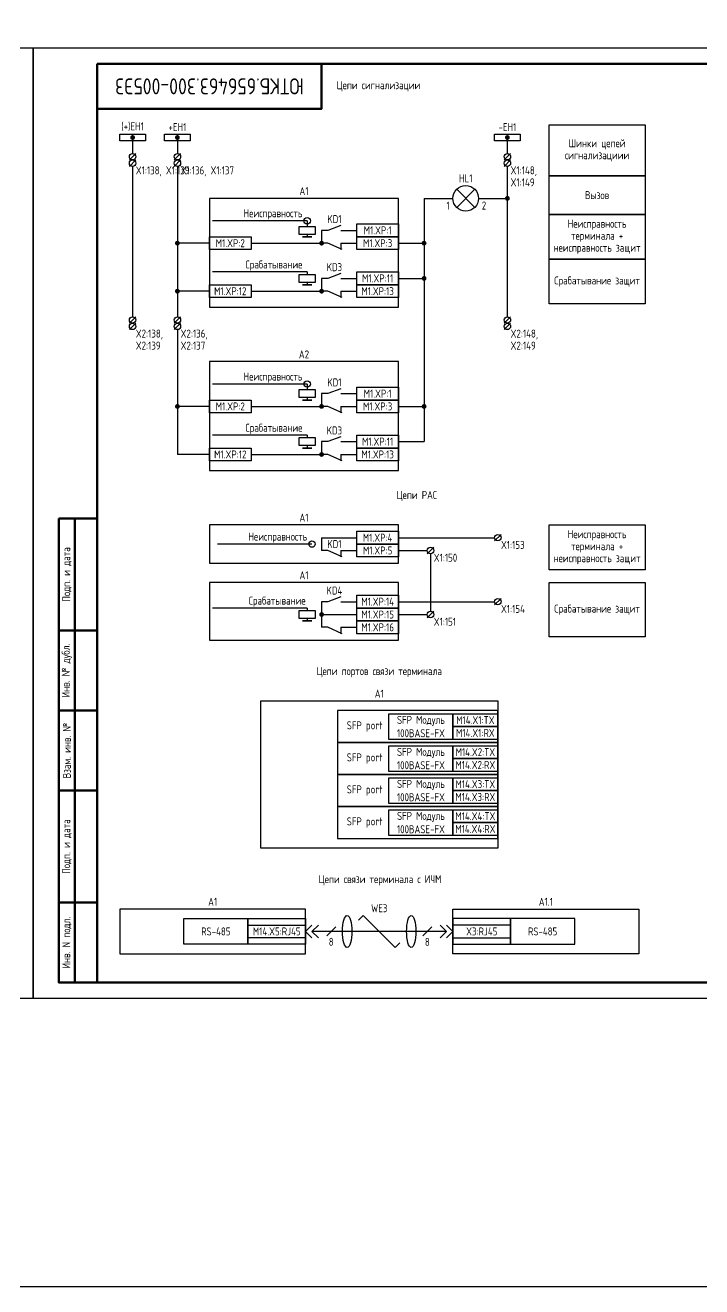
# Model space of a CAD drawing. Header units: millimetres. Extents: x -1102 to 3953, y -90 to 618.
# Drawn here: x 837.5 to 1048.7, y -90 to 304.1 of the extents above; entities that cross this region are included whole.
import ezdxf

# ---------------------------------------------------------------- set-up
doc = ezdxf.new("R2010")
doc.units = ezdxf.units.MM
doc.styles.add('Gost_type_A', font='GOST_A.TTF')

# ---------------------------------------------------------------- blocks, each defined once
blk = doc.blocks.new('Формат_А3')
blk.add_lwpolyline([(-420, 297), (0, 297), (0, 0), (-420, 0)], close=True)
at = {"lineweight": 50}
blk.add_lwpolyline([(-400, 292), (-5, 292), (-5, 5), (-400, 5)], close=True, dxfattribs=at)
blk = doc.blocks.new('Штамп угловой верхний')
at = {"lineweight": 50}
blk.add_lwpolyline([(0, 0), (70, 0), (70, -14), (0, -14)], close=True, dxfattribs=at)
blk = doc.blocks.new('Штамп левый нижний')
at = {"lineweight": 50}
for points in [[(-12, 145), (-7, 145), (-7, 110), (-12, 110)], [(-7, 145), (0, 145), (0, 110), (-7, 110)], [(-12, 110), (-7, 110), (-7, 85), (-12, 85)], [(-7, 110), (0, 110), (0, 85), (-7, 85)], [(-12, 85), (-7, 85), (-7, 60), (-12, 60)], [(-7, 85), (0, 85), (0, 60), (-7, 60)], [(-12, 60), (-7, 60), (-7, 25), (-12, 25)], [(-7, 60), (0, 60), (0, 25), (-7, 25)], [(-12, 25), (-7, 25), (-7, 0), (-12, 0)], [(-7, 25), (0, 25), (0, 0), (-7, 0)]]:
    blk.add_lwpolyline(points, close=True, dxfattribs=at)
at = {"char_height": 2.5, "attachment_point": 5, "rotation": 90, "style": 'Gost_type_A'}
for s, insert, width in [('Подп. и дата', (-9.5, 127.5), 35), ('Инв. № дубл.', (-9.5, 97.5), 25), ('Взам. инв. №', (-9.5, 72.5), 25), ('Подп. и дата', (-9.5, 42.5), 35), ('Инв. N подл.', (-9.5, 12.5), 25)]:
    blk.add_mtext(s, dxfattribs=dict(at, insert=insert, width=width))
blk = doc.blocks.new('POINT')
at = {"const_width": 0.75}
blk.add_lwpolyline([(-0.375, 0, 1), (0.375, 0, 1)], format="xyb", close=True, dxfattribs=at)
blk = doc.blocks.new('Шинка')
blk.add_lwpolyline([(-4, 1), (4, 1), (4, -1), (-4, -1)], close=True)
blk.add_blockref('POINT', (0, 0))

msp = doc.modelspace()

# ---------------------------------------------------------------- linework, layer by layer
for p, q in [((871, 268), (871, 264)), ((885, 269), (885, 264)), ((988, 264), (988, 269)), ((872, 264), (870, 262)), ((872, 262), (870, 260)), ((886, 264), (884, 262)), ((886, 262), (884, 260)), ((989, 264), (987, 262)), ((989, 262), (987, 260)), ((988, 262), (988, 262.01)), ((988, 262), (988, 262.01)), ((871, 260), (871, 213)), ((885, 260), (885, 213)), ((988, 213), (988, 260)), ((972.17, 252.83), (977.83, 247.17)), ((977.83, 252.83), (972.17, 247.17)), ((962, 250), (971, 250)), ((962, 250), (962, 225)), ((979, 250), (988, 250)), ((925.5, 243), (896, 243)), ((925.5, 243), (925.5, 241.25)), ((925.5, 238.75), (925.5, 238)), ((895, 236), (885, 236)), ((936, 236), (936, 234)), ((954, 236), (962, 236)), ((925.5, 227), (896, 227)), ((925.5, 227), (925.5, 226.25)), ((954, 225), (962, 225)), ((962, 225), (962, 174)), ((895, 221), (885, 221)), ((925.5, 223.75), (925.5, 223)), ((936, 221), (936, 219)), ((872, 213), (870, 211)), ((886, 213), (884, 211)), ((989, 213), (987, 211)), ((872, 211), (870, 209)), ((886, 211), (884, 209)), ((885, 209), (885, 170)), ((989, 211), (987, 209)), ((988, 210.99), (988, 211)), ((988, 210.99), (988, 211)), ((925.5, 192), (896, 192)), ((925.5, 192), (925.5, 190.25)), ((925.5, 187.75), (925.5, 187)), ((895, 185), (885, 185)), ((936, 185), (936, 183)), ((954, 185), (962, 185)), ((925.5, 176), (896, 176)), ((925.5, 176), (925.5, 175.25)), ((954, 174), (962, 174)), ((895, 170), (885, 170)), ((925.5, 172.75), (925.5, 172)), ((936, 170), (936, 168)), ((927, 142), (897.5, 142)), ((930, 144), (930, 140)), ((954, 144), (984, 144)), ((986.01, 145), (984.01, 143)), ((936, 140), (936, 138)), ((954, 140), (963, 140)), ((965, 141), (963, 139)), ((964, 139), (964, 121)), ((954, 124), (984, 124)), ((986.01, 125), (984.01, 123)), ((925.5, 122), (896, 122)), ((925.5, 122), (925.5, 121.25)), ((925.5, 118.75), (925.5, 118)), ((954, 120), (963, 120)), ((965, 121), (963, 119)), ((936, 116), (936, 114)), ((941.53, 24.53), (943, 26)), ((943, 26), (953, 16)), ((925, 21), (927, 23)), ((925, 21), (927, 23)), ((925, 21), (927, 19)), ((925, 21), (927, 19)), ((927, 21), (929, 23)), ((927, 21), (929, 23)), ((969, 21), (927, 21)), ((927, 21), (929, 19)), ((927, 21), (929, 19)), ((934.41, 22.41), (931.59, 19.59)), ((964.41, 22.41), (961.59, 19.59)), ((969, 21), (967, 23)), ((969, 21), (967, 23)), ((969, 21), (967, 19)), ((969, 21), (967, 19)), ((971, 21), (969, 23)), ((971, 21), (969, 23)), ((971, 21), (969, 19)), ((971, 21), (969, 19)), ((953, 16), (954.41, 17.41))]:
    msp.add_line(p, q)
at = {"ltscale": 4.32}
for p, q in [((936, 241.5), (932, 240)), ((936.39, 234), (932, 236)), ((936, 226.5), (932, 225)), ((936.39, 219), (932, 221)), ((936, 190.5), (932, 189)), ((936.39, 183), (932, 185)), ((936, 175.5), (932, 174)), ((936.39, 168), (932, 170)), ((936.39, 138), (932, 140)), ((936, 125.5), (932, 124)), ((936.39, 114), (932, 116))]:
    msp.add_line(p, q, dxfattribs=at)
at = {"ltscale": 1.08}
for p, q in [((932, 240), (930, 240)), ((930, 240), (930, 236)), ((936, 240), (941, 240)), ((908, 236), (930, 236)), ((932, 236), (930, 236)), ((936, 236), (941, 236)), ((932, 225), (930, 225)), ((930, 225), (930, 221)), ((936, 225), (941, 225)), ((908, 221), (930, 221)), ((932, 221), (930, 221)), ((936, 221), (941, 221)), ((932, 189), (930, 189)), ((930, 189), (930, 185)), ((936, 189), (941, 189)), ((908, 185), (930, 185)), ((932, 185), (930, 185)), ((936, 185), (941, 185)), ((932, 174), (930, 174)), ((930, 174), (930, 170)), ((936, 174), (941, 174)), ((908, 170), (930, 170)), ((932, 170), (930, 170)), ((936, 170), (941, 170)), ((930, 144), (941, 144)), ((932, 140), (930, 140)), ((936, 140), (941, 140)), ((932, 124), (930, 124)), ((930, 124), (930, 116)), ((936, 124), (941, 124)), ((930, 120), (941, 120)), ((932, 116), (930, 116)), ((936, 116), (941, 116))]:
    msp.add_line(p, q, dxfattribs=at)
for points in [[(-1102, 618), (3953, 618), (3953, -90), (-1102, -90)], [(1031, 257), (1001, 257), (1001, 273), (1031, 273)], [(1031, 245), (1001, 245), (1001, 257), (1031, 257)], [(895, 216), (954, 216), (954, 250), (895, 250)], [(1031, 231), (1001, 231), (1001, 245), (1031, 245)], [(928, 241.25), (928, 238.75), (923, 238.75), (923, 241.25)], [(941, 242), (954, 242), (954, 238), (941, 238)], [(895, 238), (908, 238), (908, 234), (895, 234)], [(927, 238), (924, 238)], [(941, 238), (954, 238), (954, 234), (941, 234)], [(1031, 217), (1001, 217), (1001, 231), (1031, 231)], [(928, 226.25), (928, 223.75), (923, 223.75), (923, 226.25)], [(941, 227), (954, 227), (954, 223), (941, 223)], [(895, 223), (908, 223), (908, 219), (895, 219)], [(927, 223), (924, 223)], [(941, 223), (954, 223), (954, 219), (941, 219)], [(895, 165), (954, 165), (954, 199), (895, 199)], [(928, 190.25), (928, 187.75), (923, 187.75), (923, 190.25)], [(941, 191), (954, 191), (954, 187), (941, 187)], [(895, 187), (908, 187), (908, 183), (895, 183)], [(927, 187), (924, 187)], [(941, 187), (954, 187), (954, 183), (941, 183)], [(928, 175.25), (928, 172.75), (923, 172.75), (923, 175.25)], [(941, 176), (954, 176), (954, 172), (941, 172)], [(895, 172), (908, 172), (908, 168), (895, 168)], [(927, 172), (924, 172)], [(941, 172), (954, 172), (954, 168), (941, 168)], [(895, 136), (954, 136), (954, 148), (895, 148)], [(941, 146), (954, 146), (954, 142), (941, 142)], [(1031, 134), (1001, 134), (1001, 148), (1031, 148)], [(941, 142), (954, 142), (954, 138), (941, 138)], [(895, 112), (954, 112), (954, 130), (895, 130)], [(1031, 113), (1001, 113), (1001, 130), (1031, 130)], [(941, 126), (954, 126), (954, 122), (941, 122)], [(928, 121.25), (928, 118.75), (923, 118.75), (923, 121.25)], [(941, 122), (954, 122), (954, 118), (941, 118)], [(927, 118), (924, 118)], [(941, 118), (954, 118), (954, 114), (941, 114)], [(911, 93), (985, 93), (985, 47), (911, 47)], [(935, 80), (985, 80), (985, 90), (935, 90)], [(951, 89), (971, 89), (971, 81), (951, 81)], [(971, 89), (985, 89), (985, 85), (971, 85)], [(971, 85), (985, 85), (985, 81), (971, 81)], [(935, 70), (985, 70), (985, 80), (935, 80)], [(951, 79), (971, 79), (971, 71), (951, 71)], [(971, 79), (985, 79), (985, 75), (971, 75)], [(971, 75), (985, 75), (985, 71), (971, 71)], [(935, 60), (985, 60), (985, 70), (935, 70)], [(951, 69), (971, 69), (971, 61), (951, 61)], [(971, 69), (985, 69), (985, 65), (971, 65)], [(971, 65), (985, 65), (985, 61), (971, 61)], [(935, 50), (985, 50), (985, 60), (935, 60)], [(951, 59), (971, 59), (971, 51), (951, 51)], [(971, 59), (985, 59), (985, 55), (971, 55)], [(971, 55), (985, 55), (985, 51), (971, 51)], [(867, 14), (925, 14), (925, 28), (867, 28)], [(1029, 14), (971, 14), (971, 28), (1029, 28)], [(887, 25), (907, 25), (907, 17), (887, 17)], [(907, 25), (925, 25), (925, 17), (907, 17)], [(989, 25), (971, 25), (971, 17), (989, 17)], [(1009, 25), (989, 25), (989, 17), (1009, 17)], [(907, 23), (925, 23), (925, 19), (907, 19)], [(989, 23), (971, 23), (971, 19), (989, 19)]]:
    msp.add_lwpolyline(points, close=True)
for centre, radius in [((871, 263), 1), ((871, 261), 1), ((885, 263), 1), ((885, 261), 1), ((988, 263), 1), ((988, 261), 1), ((975, 250), 4), ((925.5, 243), 1), ((871, 212), 1), ((885, 212), 1), ((988, 212), 1), ((871, 210), 1), ((885, 210), 1), ((988, 210), 1), ((925.5, 192), 1), ((927, 142), 1), ((985.01, 144), 1), ((964, 140), 1), ((985.01, 124), 1), ((964, 120), 1)]:
    msp.add_circle(centre, radius)
for centre in [(938, 21), (958, 21)]:
    msp.add_ellipse(centre, major_axis=(0, -5), ratio=0.293778)

# ---------------------------------------------------------------- block references
for name, p in [('Формат_А3', (840, 0)), ('Формат_А3', (1260, 0)), ('Штамп угловой верхний', (860, 292)), ('Шинка', (871, 269)), ('Шинка', (885, 269)), ('Шинка', (988, 269)), ('POINT', (988, 250)), ('POINT', (885, 236)), ('POINT', (930, 236)), ('POINT', (962, 236)), ('POINT', (962, 225)), ('POINT', (885, 221)), ('POINT', (930, 221)), ('POINT', (885, 185)), ('POINT', (930, 185)), ('POINT', (962, 185)), ('POINT', (930, 170)), ('Штамп левый нижний', (860, 5)), ('POINT', (930, 120))]:
    msp.add_blockref(name, p)

# ---------------------------------------------------------------- texts
at = {"insert": (895, 285), "char_height": 5, "width": 70, "attachment_point": 5, "rotation": 180, "style": 'Gost_type_A'}
msp.add_mtext('ЮТКБ.656463.300-005Э3', dxfattribs=at)
at = {"char_height": 2.5, "style": 'Gost_type_A'}
for s, insert, width, attachment_point, line_spacing_factor in [('Цепи сигнализации', (947.75, 285), 197.5, 5, 0.9), ('Шинки цепей сигнализациии', (1016, 265), 29.9999, 5, 0.9), ('X1:138, X1:139', (872, 260), 16, 1, 0.9), ('X1:136, X1:137', (886, 260), 16, 1, 0.9), ('X1:148,\\PX1:149', (989, 260), 16, 1, 0.9), ('A1', (924.5, 251), 59, 8, 0.9), ('Вызов', (1016, 251), 29.9999, 5, 0.9), ('Неисправность', (924, 245), 37, 6, 0.8), ('Неисправность терминала + неисправность защит', (1016, 238), 29.9999, 5, 0.9), ('Срабатывание', (924, 229), 37, 6, 0.8), ('Срабатывание защит', (1016, 224), 29.9999, 5, 0.9), ('X2:138, X2:139', (872, 209), 16, 1, 0.9), ('X2:136, X2:137', (886, 209), 16, 1, 0.9), ('X2:148,\\PX2:149', (989, 209), 16, 1, 0.9), ('A2', (924.5, 200), 59, 8, 0.9), ('Неисправность', (924, 194), 37, 6, 0.8), ('Срабатывание', (924, 178), 37, 6, 0.8), ('Цепи РАС', (959.75, 157), 197.5, 5, 0.9), ('A1', (924.5, 149), 59, 8, 0.9), ('Неисправность терминала + неисправность защит', (1016, 141), 29.9999, 5, 0.9), ('Неисправность', (925.5, 144), 37, 6, 0.8), ('X1:153', (986.01, 143), 8, 1, 0.9), ('X1:150', (965.01, 139), 8, 1, 0.9), ('A1', (924.5, 131), 59, 8, 0.9), ('Срабатывание', (925, 124), 37, 6, 0.8), ('X1:154', (986.01, 123), 8, 1, 0.9), ('Срабатывание защит', (1016, 121.5), 29.9999, 5, 0.9), ('X1:151', (965.01, 119), 8, 1, 0.9), ('Цепи портов связи терминала', (948, 102), 197.5, 5, 0.9), ('A1', (948, 94), 74.0002, 8, 0.9), ('Цепи связи терминала с ИЧМ', (948.25, 37), 197.5, 5, 0.9), ('A1', (896, 29), 58.0002, 8, 0.9), ('A1.1', (1000, 29), 58.0002, 8, 0.9)]:
    msp.add_mtext(s, dxfattribs=dict(at, insert=insert, width=width, attachment_point=attachment_point, line_spacing_factor=line_spacing_factor))
for s, insert, width, attachment_point in [('(+)EH1', (871, 271), 10, 8), ('+EH1', (885, 271), 10, 8), ('-EH1', (988, 271), 10, 8), ('HL1', (975, 255), 14, 8), ('1', (970, 249), 6, 3), ('2', (980, 249), 6, 1), ('KD1', (934, 243.5), 8, 5), ('M1.XP:1', (947.5, 240), 13, 5), ('M1.XP:2', (901.5, 236), 13, 5), ('M1.XP:3', (947.5, 236), 13, 5), ('KD3', (934, 228.5), 8, 5), ('M1.XP:11', (947.5, 225), 13, 5), ('M1.XP:12', (901.5, 221), 13, 5), ('M1.XP:13', (947.5, 221), 13, 5), ('KD1', (934, 192.5), 8, 5), ('M1.XP:1', (947.5, 189), 13, 5), ('M1.XP:2', (901.5, 185), 13, 5), ('M1.XP:3', (947.5, 185), 13, 5), ('KD3', (934, 177.5), 8, 5), ('M1.XP:11', (947.5, 174), 13, 5), ('M1.XP:12', (901.5, 170), 13, 5), ('M1.XP:13', (947.5, 170), 13, 5), ('KD1', (934, 142), 8, 5), ('M1.XP:4', (947.5, 144), 13, 5), ('M1.XP:5', (947.5, 140), 13, 5), ('KD4', (934, 127.5), 8, 5), ('M1.XP:14', (947.5, 124), 13, 5), ('M1.XP:15', (947.5, 120), 13, 5), ('M1.XP:16', (947.5, 116), 13, 5), ('SFP Mодуль 100BASE-FX', (961, 85), 19.9998, 5), ('M14.X1:TX', (978, 87), 14, 5), ('SFP port', (949, 85), 20, 6), ('M14.X1:RX', (978, 83), 14, 5), ('SFP port', (949, 75), 20, 6), ('SFP Mодуль 100BASE-FX', (961, 75), 19.9998, 5), ('M14.X2:TX', (978, 77), 14, 5), ('M14.X2:RX', (978, 73), 14, 5), ('SFP Mодуль 100BASE-FX', (961, 65), 19.9998, 5), ('M14.X3:TX', (978, 67), 14, 5), ('SFP port', (949, 65), 20, 6), ('M14.X3:RX', (978, 63), 14, 5), ('SFP port', (949, 55), 20, 6), ('SFP Mодуль 100BASE-FX', (961, 55), 19.9998, 5), ('M14.X4:TX', (978, 57), 14, 5), ('M14.X4:RX', (978, 53), 14, 5), ('WE3', (948, 27), 20, 8), ('RS-485', (897, 21), 19.9998, 5), ('M14.X5:RJ45', (916, 21), 18.0002, 5), ('X3:RJ45', (980, 21), 18.0002, 5), ('RS-485', (999, 21), 19.9998, 5), ('8', (933, 19), 20, 2), ('8', (963, 19), 20, 2)]:
    msp.add_mtext(s, dxfattribs=dict(at, insert=insert, width=width, attachment_point=attachment_point))

doc.saveas('drawing.dxf')
